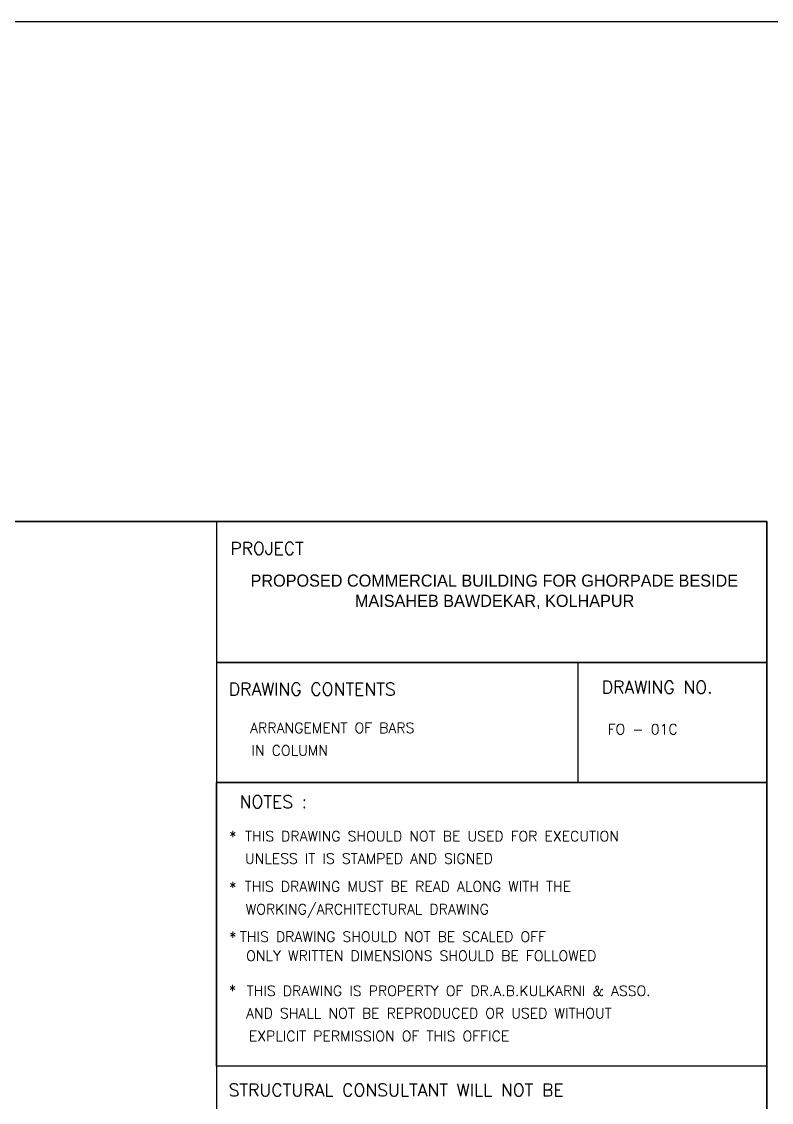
# Model space of a CAD drawing. Header units: inches. Extents: x 332 to 524, y 371 to 463.
# Drawn here: x 416.34 to 423.01, y 410.55 to 420.16 of the extents above; entities that cross this region are included whole.
import ezdxf

# ---------------------------------------------------------------- set-up
doc = ezdxf.new("R2010")
doc.units = ezdxf.units.IN
doc.header["$MEASUREMENT"] = 0
doc.layers.add('BORDER', color=7, linetype='Continuous', lineweight=25)
doc.layers.add('FOUNDATION FORMAT', color=210, linetype='Continuous', lineweight=30)
doc.styles.add('SIMPLEX', font='simplex.shx')
doc.styles.add('STYLE1', font='GOTHIC.TTF', dxfattribs={"height": 6})

msp = doc.modelspace()

# ---------------------------------------------------------------- linework, layer by layer
at = {"layer": 'BORDER', "lineweight": 30}
msp.add_line((418.0733, 415.7197, 2510.4241), (418.0733, 393.511, 2510.4241), dxfattribs=at)
at = {"layer": 'BORDER'}
for p, q in [((418.0733, 414.465, 2510.4241), (422.9693, 414.465, 2510.4241)), ((421.2875, 414.465, 2510.4241), (421.2875, 413.3999, 2510.4241)), ((422.9693, 413.3999, 2510.4241), (418.0733, 413.3999, 2510.4241)), ((422.9693, 410.8769, 2510.4241), (418.0733, 410.8769, 2510.4241))]:
    msp.add_line(p, q, dxfattribs=at)
at = {"layer": 'BORDER', "lineweight": 35, "elevation": 2510.4241}
msp.add_lwpolyline([(422.9693, 393.51), (395.2799, 393.4738), (395.2799, 415.7197), (422.9693, 415.7197)], close=True, dxfattribs=at)
at = {"layer": 'BORDER', "elevation": 2510.4241}
for points in [[(422.9693, 414.465), (418.0733, 414.465), (418.0733, 413.3999), (422.9693, 413.3999)], [(418.0733, 413.3999), (422.9693, 413.3999), (422.9693, 410.8769), (418.0733, 410.8769)]]:
    msp.add_lwpolyline(points, close=True, dxfattribs=at)
at = {"layer": 'FOUNDATION FORMAT'}
msp.add_lwpolyline([(332.4867, 420.1646), (438.6804, 420.1646), (438.6804, 370.9028), (332.4867, 370.9028)], close=True, dxfattribs=at)

# ---------------------------------------------------------------- texts
at = {"layer": 'BORDER', "style": 'SIMPLEX'}
for s, height, p in [('PROJECT', 0.11212, (418.1963, 415.4237, 2510.4241)), ('DRAWING NO.', 0.11212, (421.5012, 414.19, 2510.4241)), ('DRAWING CONTENTS', 0.11212, (418.1831, 414.1731, 2510.4241)), ('*', 0.0963, (418.1857, 412.8713, 2510.4241)), ('*', 0.0963, (418.1857, 412.4195, 2510.4241)), ('*', 0.0963, (418.1857, 411.977, 2510.4241)), ('*', 0.0963, (418.1832, 411.5026, 2510.4241))]:
    msp.add_text(s, height=height, dxfattribs=at).set_placement(p)
at = {"layer": 'BORDER', "lineweight": 25, "style": 'SIMPLEX'}
for s, height, p in [('ARRANGEMENT OF BARS', 0.091442, (418.3729, 413.8385, 2510.4241)), ('FO - 01C', 0.09144, (421.553, 413.8262, 2510.4241)), ('IN COLUMN', 0.09144, (418.3843, 413.6388, 2510.4241)), ('NOTES :', 0.11212, (418.279, 413.1711, 2510.4241)), ('THIS DRAWING SHOULD NOT BE USED FOR EXECUTION', 0.091442, (418.3267, 412.8756, 2510.4241)), ('UNLESS IT IS STAMPED AND SIGNED ', 0.091442, (418.3267, 412.6767, 2510.4241)), ('THIS DRAWING MUST BE READ ALONG WITH THE', 0.091442, (418.3245, 412.4288, 2510.4241)), ('WORKING/ARCHITECTURAL DRAWING', 0.091442, (418.3334, 412.2263, 2510.4241)), ('  THIS DRAWING SHOULD NOT BE SCALED OFF ', 0.091442, (418.1555, 411.9821, 2510.4241)), ('ONLY WRITTEN DIMENSIONS SHOULD BE FOLLOWED', 0.091442, (418.3376, 411.8125, 2510.4241)), ('THIS DRAWING IS PROPERTY OF DR.A.B.KULKARNI & ASSO. ', 0.091442, (418.342, 411.5005, 2510.4241)), ('AND SHALL NOT BE REPRODUCED OR USED WITHOUT ', 0.091442, (418.3366, 411.3009, 2510.4241)), ('EXPLICIT PERMISSION OF THIS OFFICE', 0.091442, (418.3618, 411.0984, 2510.4241)), ('STRUCTURAL CONSULTANT WILL NOT BE ', 0.11212, (418.1817, 410.6081, 2510.4241))]:
    msp.add_text(s, height=height, dxfattribs=at).set_placement(p)
at = {"layer": 'BORDER', "insert": (418.3267, 415.248, 2106.3573), "char_height": 0.107893, "width": 4.40919, "attachment_point": 1, "style": 'STYLE1'}
msp.add_mtext('\\pi0.04982;PROPOSED COMMERCIAL BUILDING FOR GHORPADE BESIDE \\P\\pi0.97843;MAISAHEB BAWDEKAR, KOLHAPUR', dxfattribs=at)

doc.saveas('drawing.dxf')
